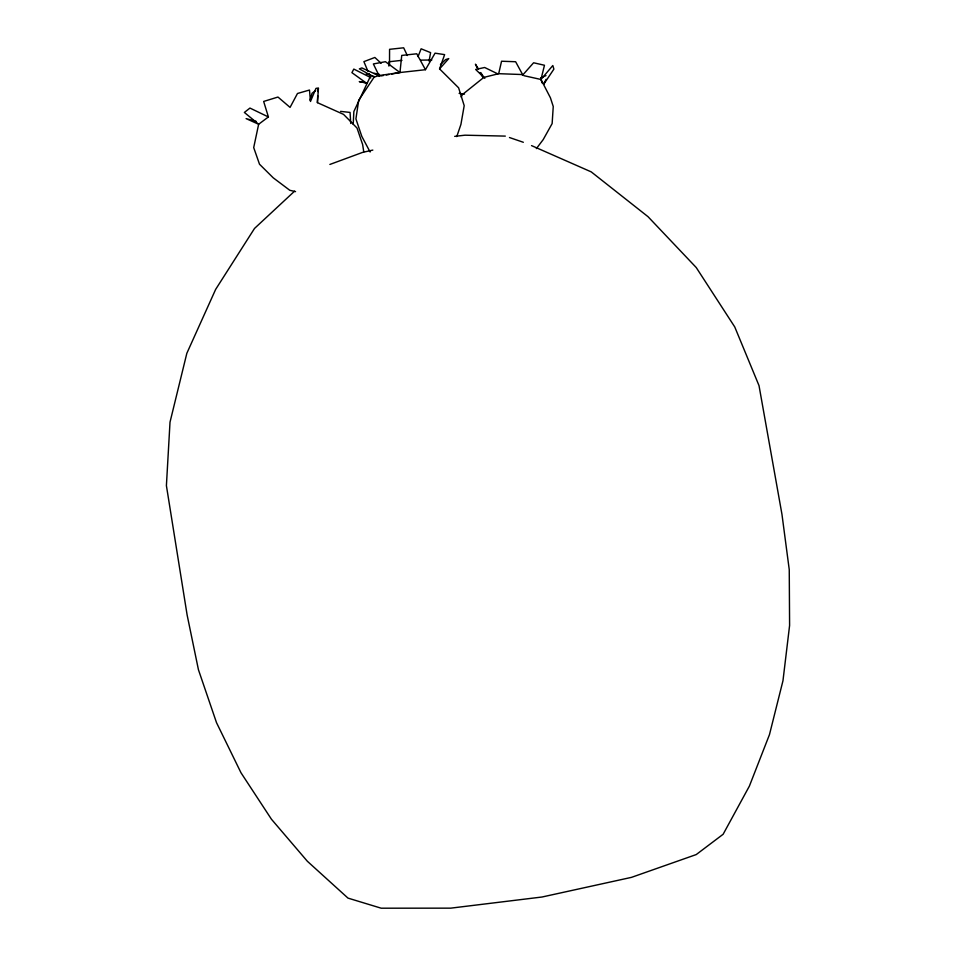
<?xml version="1.0" encoding="UTF-8"?>
<svg xmlns="http://www.w3.org/2000/svg" width="956" height="956" viewBox="0 0 956 956"><rect width="100%" height="100%" fill="white"/><g stroke="black" fill="none" stroke-linecap="round" stroke-linejoin="round"><path stroke-width="1.43" d="M389.51 65.235L389.57 49.318L403.659 47.8L407.328 55.52M388.901 66.095L389.032 61.746L401.974 60.324M363.758 151.837L362.635 144.535L357.018 128.032L343.551 114.385L317.404 102.639L317.715 95.731M317.894 91.597L318.013 88.836M353.206 124.28L353.863 111.529L369.984 77.233L353.804 69.083L351.916 72.656L366.554 83.232M317.404 102.639L318.468 88.012L315.982 88.37L310.485 101.467L309.481 90.043L297.483 93.485L290.062 107.395L277.969 97.046L263.665 101.444L268.397 116.943L258.646 124.256L253.699 147.594L259.506 164.217L273.237 177.828L289.811 190.292L295.559 191.63M391.709 74.006L399.955 72.525L401.735 55.424L416.768 53.787L425.456 69.704L399.955 72.525L378.588 75.632L374.119 77.161L358.691 100.261L355.919 118.914L361.798 136.373L370.127 152.016M429.065 61.053L430.606 52.628L421.118 48.792L418.047 56.619M498.697 73.684L501.553 61.232L515.631 61.734L522.597 74.556L498.697 73.684L483.844 77.388L462.537 94.477L461.139 96.974M542.16 83.041L540.976 79.479L544.466 65.259L533.603 62.773L522.442 75.345M310.043 100.225L312.062 93.234L315.635 90.593M456.765 136.6L460.923 124.411L464.198 105.662L458.617 87.833L439.569 68.88L444.624 54.623L435.064 53.166L425.456 69.704M543.582 84.2L546.103 79.312M543.725 84.259L553.883 69.131L552.819 65.522L540.976 79.479L523.876 75.667M536.388 148.598L543.187 139.624L552.138 123.587L553.249 106.51L550.429 97.811L540.976 79.479M439.569 68.88L448.758 58.591L445.592 59.619L440.453 64.554M294.567 191.176L254.523 228.436L215.65 289.393L186.838 353.302L170.013 422.158L166.404 485.648L187.125 614.995L198.442 669.738L216.51 722.652L240.996 772.771L271.456 819.244L307.354 861.26L347.996 898.114L381.193 908.2L450.73 908.152L542.004 897.015L631.474 877.369L696.231 854.568L723.13 834.265L749.396 786.083L769.472 734.626L782.964 680.78L789.596 625.463L789.25 569.657L781.96 514.34L759.016 385.627L734.758 326.952L696.231 267.537L648.013 216.677L591.226 171.877L531.536 145.611M540.642 77.95L545.972 75.608M329.868 164.456L362.671 152.363L372.828 150.092M380.727 75.99L383.464 75.5M386.212 74.998L388.961 74.508M454.686 136.361L464.986 135.19L505.318 136.111M368.873 73.6L366.268 73.779L374.382 76.611M420.76 60.132L431.813 59.989M340.551 111.374L350.063 112.426L350.721 123.479M459.119 93.389L464.497 94.118M366.901 82.981L359.265 81.607L366.483 82.969M374.071 73.265L379.496 74.389M509.476 137.533L523.338 142.277M256.28 121.4L246.11 118.616L258.646 124.256L244.366 112.438L249.958 108.076L268.397 116.943M378.588 75.632L361.882 67.924L359.384 68.88L374.119 77.161M497.706 73.839L484.656 67.494L475.634 69.441L484.835 78.344M399.955 72.525L385.447 61.698L373.366 63.944L379.353 76.241M381.121 63.275L374.848 57.468L363.889 61.638L367.893 71.174M478.49 68.987L475.431 64.183L477.116 67.78M480.784 72.584L483.844 77.388M480.031 72.56L482.947 77.352M369.04 73.899L370.761 77.986"/></g></svg>
